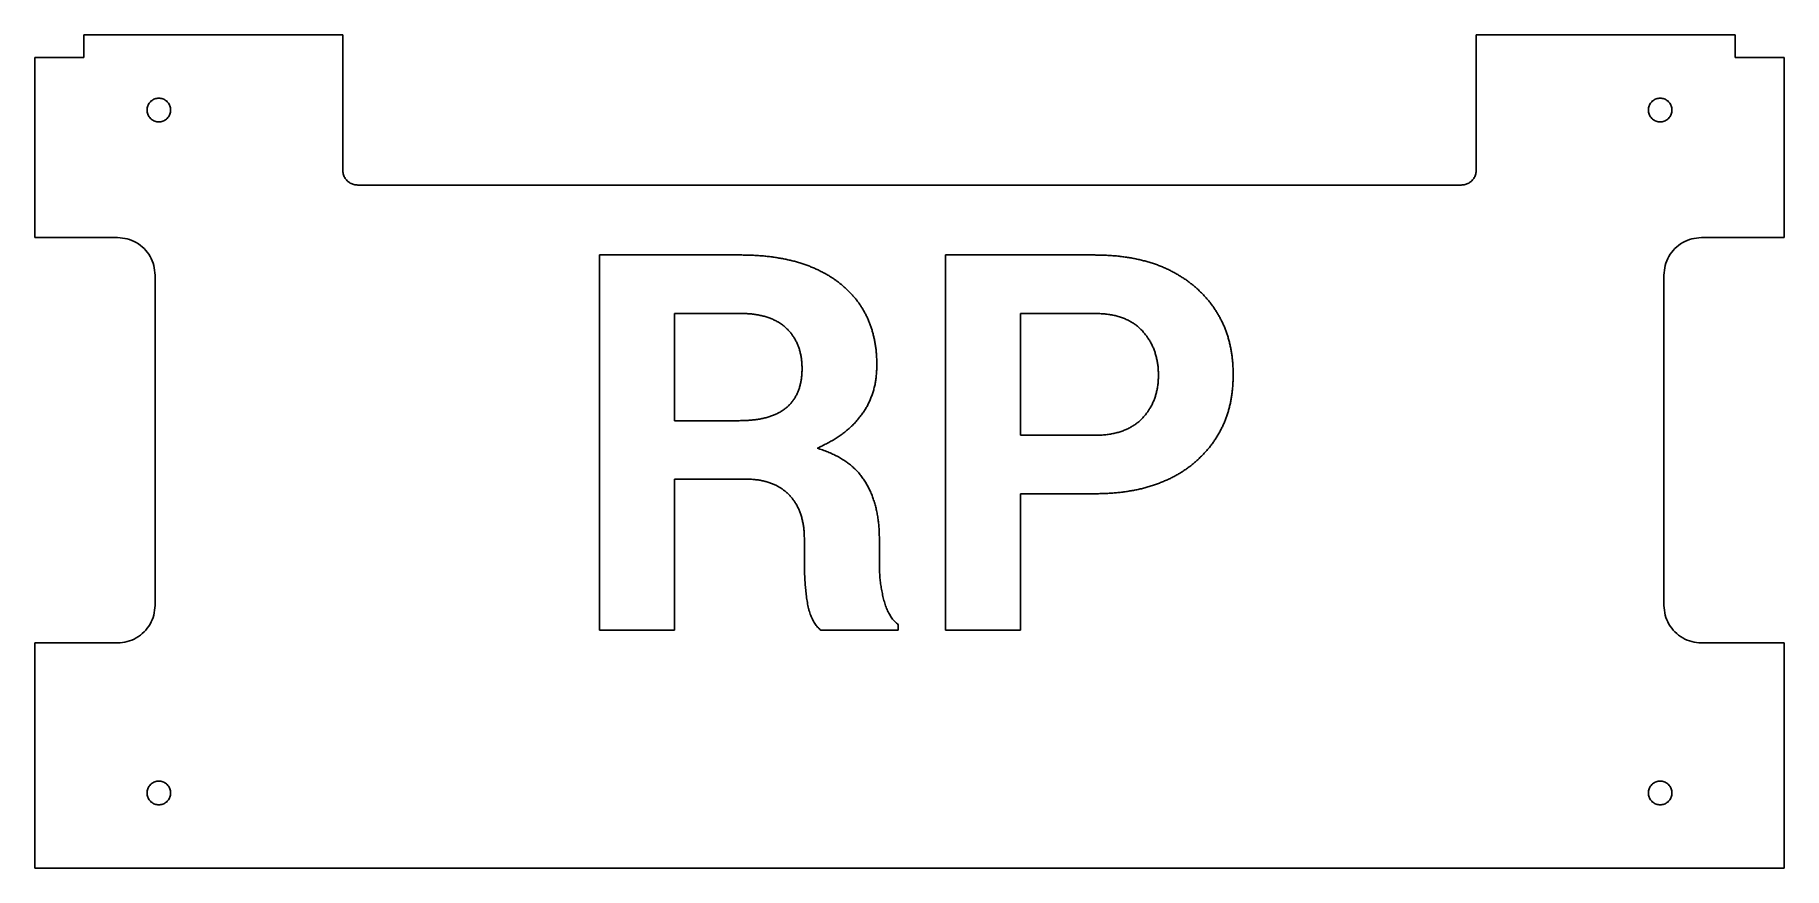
# Model space of a CAD drawing. Extents: x -116 to 116, y -56 to 56.
import ezdxf

# ---------------------------------------------------------------- set-up
doc = ezdxf.new("R2010")
doc.units = 0
doc.layers.get('0').update_dxf_attribs({"linetype": 'CONTINUOUS'})

msp = doc.modelspace()

# ---------------------------------------------------------------- linework, layer by layer
at = {"color": 7}
for p, q in [((-75.5, 55.5), (-110, 55.5)), ((-110, 52.5), (-110, 55.5)), ((-75.5, 55.5), (-75.5, 37.5)), ((110, 55.5), (75.5, 55.5)), ((75.5, 37.5), (75.5, 55.5)), ((110, 55.5), (110, 52.5)), ((-116.5, 52.5), (-110, 52.5)), ((-116.5, 52.5), (-116.5, 28.5)), ((110, 52.5), (116.5, 52.5)), ((116.5, 28.5), (116.5, 52.5)), ((-98.425, 45.5), (-98.425, 45.5)), ((101.575, 45.5), (101.575, 45.5)), ((-73.5, 35.5), (73.5, 35.5)), ((-105.5, 28.5), (-116.5, 28.5)), ((116.5, 28.5), (105.5, 28.5)), ((-41.300489, -23.814367), (-41.300489, 26.185633)), ((-41.300489, 26.185633), (-22.499759, 26.185633)), ((4.803407, -23.814367), (4.803407, 26.185633)), ((4.803407, 26.185633), (24.669478, 26.185633)), ((-100.5, -20.5), (-100.5, 23.5)), ((100.5, 23.5), (100.5, -20.5)), ((-22.499759, 18.393425), (-31.296431, 18.393425)), ((-31.296431, 18.393425), (-31.296431, 4.10771)), ((24.669478, 18.393425), (14.807465, 18.393425)), ((14.807465, 18.393425), (14.807465, 2.159659)), ((-31.296431, 4.10771), (-22.672243, 4.10771)), ((14.807465, 2.159659), (24.669478, 2.159659)), ((-21.779386, -3.684497), (-31.296431, -3.684497)), ((-31.296431, -3.684497), (-31.296431, -23.814367)), ((24.669478, -5.632549), (14.807465, -5.632549)), ((14.807465, -5.632549), (14.807465, -23.814367)), ((-14.00747, -15.200325), (-14.00747, -11.639043)), ((-4.013558, -11.56802), (-4.013558, -15.271348)), ((-1.50747, -23.083848), (-1.50747, -23.814367)), ((-116.5, -25.5), (-105.5, -25.5)), ((-116.5, -25.5), (-116.5, -55.5)), ((-31.296431, -23.814367), (-41.300489, -23.814367)), ((-1.50747, -23.814367), (-11.815912, -23.814367)), ((14.807465, -23.814367), (4.803407, -23.814367)), ((105.5, -25.5), (116.5, -25.5)), ((116.5, -55.5), (116.5, -25.5)), ((-98.425, -45.5), (-98.425, -45.5)), ((101.575, -45.5), (101.575, -45.5)), ((-116.5, -55.5), (116.5, -55.5))]:
    msp.add_line(p, q, dxfattribs=at)
for points, knots in [([(-98.425, 45.5), (-98.44375, 45.684199), (-98.480983, 46.049958), (-98.770835, 46.533382), (-99.195354, 46.892813), (-99.721109, 47.08345), (-100.279011, 47.08345), (-100.804033, 46.892813), (-101.231481, 46.533382), (-101.510451, 46.049958), (-101.607507, 45.5), (-101.510451, 44.950042), (-101.231481, 44.466618), (-100.804033, 44.107187), (-100.279011, 43.91655), (-99.721109, 43.91655), (-99.195354, 44.107187), (-98.770835, 44.466618), (-98.480983, 44.950042), (-98.44375, 45.315801), (-98.425, 45.5)], [0, 0, 0, 0, 0.549766, 1.091661, 1.641427, 2.191194, 2.733088, 3.282855, 3.832621, 4.374516, 4.924282, 5.474049, 6.015943, 6.56571, 7.115476, 7.65737, 8.207137, 8.756903, 9.298798, 9.848564, 9.848564, 9.848564, 9.848564]), ([(101.575, 45.5), (101.55625, 45.684199), (101.519017, 46.049958), (101.229165, 46.533382), (100.804646, 46.892813), (100.278891, 47.08345), (99.720989, 47.08345), (99.195967, 46.892813), (98.768519, 46.533382), (98.489549, 46.049958), (98.392493, 45.5), (98.489549, 44.950042), (98.768519, 44.466618), (99.195967, 44.107187), (99.720989, 43.91655), (100.278891, 43.91655), (100.804646, 44.107187), (101.229165, 44.466618), (101.519017, 44.950042), (101.55625, 45.315801), (101.575, 45.5)], [0, 0, 0, 0, 0.549766, 1.091661, 1.641427, 2.191194, 2.733088, 3.282855, 3.832621, 4.374516, 4.924282, 5.474049, 6.015943, 6.56571, 7.115476, 7.65737, 8.207137, 8.756903, 9.298798, 9.848564, 9.848564, 9.848564, 9.848564]), ([(-75.5, 37.5), (-75.486667, 37.324974), (-75.460113, 36.976369), (-75.250262, 36.488687), (-74.930996, 36.069004), (-74.511313, 35.749738), (-74.023631, 35.539887), (-73.675027, 35.513333), (-73.5, 35.5)], [0, 0, 0, 0, 0.52355, 1.042767, 1.566317, 2.089866, 2.609084, 3.132633, 3.132633, 3.132633, 3.132633]), ([(73.5, 35.5), (73.675027, 35.513333), (74.023631, 35.539887), (74.511313, 35.749738), (74.930996, 36.069004), (75.250262, 36.488687), (75.460113, 36.976369), (75.486667, 37.324974), (75.5, 37.5)], [0, 0, 0, 0, 0.52355, 1.042767, 1.566317, 2.089866, 2.609084, 3.132633, 3.132633, 3.132633, 3.132633]), ([(-100.5, 23.5), (-100.533331, 23.937566), (-100.599718, 24.809078), (-101.124344, 26.028283), (-101.92251, 27.07749), (-102.971717, 27.875656), (-104.190922, 28.400282), (-105.062434, 28.466669), (-105.5, 28.5)], [0, 0, 0, 0, 1.308874, 2.606917, 3.915792, 5.224666, 6.522709, 7.831584, 7.831584, 7.831584, 7.831584]), ([(105.5, 28.5), (105.062434, 28.466669), (104.190922, 28.400282), (102.971717, 27.875656), (101.92251, 27.07749), (101.124344, 26.028283), (100.599718, 24.809078), (100.533331, 23.937566), (100.5, 23.5)], [0, 0, 0, 0, 1.308874, 2.606917, 3.915792, 5.224666, 6.522709, 7.831584, 7.831584, 7.831584, 7.831584]), ([(-22.499759, 26.185633), (-22.269655, 26.181921), (-21.809491, 26.174499), (-21.119414, 26.15726), (-20.441293, 26.128298), (-19.775621, 26.082577), (-19.122711, 26.021514), (-18.48195, 25.945934), (-17.853614, 25.857062), (-17.237911, 25.755644), (-16.635285, 25.642104), (-16.045918, 25.517213), (-15.470479, 25.379624), (-14.907983, 25.227272), (-14.359314, 25.059063), (-13.824701, 24.876285), (-13.302326, 24.678962), (-12.792438, 24.468058), (-12.295106, 24.244636), (-11.809472, 24.008963), (-11.335623, 23.761957), (-10.874832, 23.502373), (-10.426872, 23.227821), (-9.993326, 22.937166), (-9.57397, 22.63215), (-9.169322, 22.314798), (-8.778983, 21.986728), (-8.403247, 21.648443), (-8.042255, 21.300016), (-7.696336, 20.941989), (-7.367191, 20.573763), (-7.055696, 20.193413), (-6.763893, 19.800517), (-6.490497, 19.397184), (-6.232783, 18.982892), (-5.989653, 18.559226), (-5.762417, 18.126245), (-5.551178, 17.681524), (-5.357685, 17.225079), (-5.182023, 16.757843), (-5.02367, 16.279631), (-4.882818, 15.791214), (-4.758499, 15.293541), (-4.648886, 14.78527), (-4.552996, 14.267171), (-4.473972, 13.739398), (-4.41451, 13.19968), (-4.3786, 12.648411), (-4.359212, 12.086686), (-4.351991, 11.711947), (-4.348379, 11.524512)], [0, 0, 0, 0, 0.690401, 1.380668, 2.070827, 2.726437, 3.382167, 4.037914, 4.661858, 5.285777, 5.909749, 6.501386, 7.092973, 7.684501, 8.249371, 8.814295, 9.3792, 9.924294, 10.469396, 11.014593, 11.543465, 12.072248, 12.600913, 13.119256, 13.637715, 14.156206, 14.661685, 15.167122, 15.672653, 16.166525, 16.660311, 17.153912, 17.640871, 18.128007, 18.615284, 19.104267, 19.593107, 20.081877, 20.580871, 21.079946, 21.578966, 22.091728, 22.604541, 23.117562, 23.651369, 24.184971, 24.718183, 25.279817, 25.841834, 26.404238, 26.404238, 26.404238, 26.404238]), ([(24.669478, 26.185633), (24.901854, 26.180959), (25.366561, 26.171614), (26.063428, 26.151159), (26.748451, 26.118367), (27.421061, 26.067907), (28.080825, 26.000461), (28.727437, 25.916233), (29.360427, 25.815917), (29.979542, 25.700807), (30.587855, 25.571009), (31.185126, 25.427448), (31.770695, 25.26925), (32.343486, 25.095407), (32.902687, 24.905344), (33.447677, 24.699335), (33.979462, 24.476559), (34.497297, 24.237165), (35.001295, 23.982965), (35.494533, 23.713752), (35.977048, 23.430841), (36.447787, 23.133623), (36.905625, 22.821406), (37.349396, 22.493725), (37.77903, 22.151719), (38.194209, 21.796543), (38.594937, 21.429262), (38.980815, 21.050342), (39.350573, 20.660976), (39.703897, 20.261794), (40.039547, 19.852734), (40.356994, 19.432467), (40.654774, 19.000973), (40.934681, 18.560401), (41.19921, 18.1114), (41.450116, 17.655719), (41.68484, 17.192677), (41.90246, 16.717896), (42.0997, 16.230769), (42.27797, 15.732839), (42.439138, 15.225111), (42.584779, 14.70886), (42.71369, 14.184409), (42.825437, 13.649283), (42.918404, 13.103802), (42.99245, 12.548747), (43.04791, 11.984017), (43.084591, 11.410284), (43.108281, 10.828342), (43.119587, 10.440201), (43.125241, 10.246103)], [0, 0, 0, 0, 0.697268, 1.394401, 2.091443, 2.754492, 3.41765, 4.080807, 4.710453, 5.340089, 5.969762, 6.576262, 7.182725, 7.789186, 8.371719, 8.954256, 9.536721, 10.101023, 10.665384, 11.229831, 11.786521, 12.343126, 12.899659, 13.448629, 13.997669, 14.546723, 15.087418, 15.628093, 16.168846, 16.69797, 17.227019, 17.75588, 18.277548, 18.79939, 19.321453, 19.840698, 20.359721, 20.878517, 21.407055, 21.935837, 22.464766, 23.004836, 23.544753, 24.084629, 24.64449, 25.204406, 25.764199, 26.346484, 26.92886, 27.511398, 27.511398, 27.511398, 27.511398]), ([(-14.311853, 11.047646), (-14.313418, 11.139067), (-14.316548, 11.321864), (-14.324876, 11.595922), (-14.340259, 11.865808), (-14.365793, 12.131102), (-14.400057, 12.391605), (-14.441816, 12.646594), (-14.489776, 12.895988), (-14.54377, 13.139627), (-14.604244, 13.379103), (-14.671159, 13.614213), (-14.745131, 13.844492), (-14.827259, 14.070508), (-14.918196, 14.29164), (-15.016764, 14.508031), (-15.122108, 14.720267), (-15.233186, 14.928551), (-15.351021, 15.131982), (-15.476956, 15.33009), (-15.611958, 15.52178), (-15.754641, 15.707522), (-15.904487, 15.888811), (-16.060353, 16.066177), (-16.22257, 16.238963), (-16.391497, 16.406592), (-16.567453, 16.568354), (-16.75024, 16.724009), (-16.939843, 16.87353), (-17.136031, 17.016602), (-17.338941, 17.152289), (-17.549116, 17.279963), (-17.766697, 17.398507), (-17.990506, 17.509264), (-18.221274, 17.614672), (-18.458044, 17.716184), (-18.701367, 17.811766), (-18.952797, 17.899779), (-19.212846, 17.977649), (-19.480526, 18.047291), (-19.754126, 18.110981), (-20.032814, 18.17127), (-20.316832, 18.226234), (-20.608823, 18.274368), (-20.90899, 18.313171), (-21.216952, 18.343013), (-21.530805, 18.364581), (-21.850225, 18.378615), (-22.174966, 18.387391), (-22.391492, 18.391413), (-22.499759, 18.393425)], [0, 0, 0, 0, 0.274303, 0.54847, 0.822511, 1.085107, 1.347837, 1.610611, 1.860149, 2.109637, 2.359156, 2.601023, 2.842861, 3.084609, 3.322247, 3.559971, 3.797809, 4.032966, 4.268011, 4.502923, 4.736965, 4.97114, 5.205409, 5.442447, 5.679389, 5.916275, 6.156233, 6.396254, 6.636348, 6.880465, 7.124514, 7.368427, 7.617948, 7.867603, 8.117421, 8.378972, 8.640354, 8.901543, 9.177899, 9.454466, 9.731191, 10.020592, 10.309828, 10.598966, 10.90824, 11.217635, 11.527045, 11.85191, 12.176745, 12.5016, 12.5016, 12.5016, 12.5016]), ([(33.161767, 10.175081), (33.160128, 10.272121), (33.15685, 10.466167), (33.148448, 10.757123), (33.133273, 11.043919), (33.108333, 11.326179), (33.07438, 11.603643), (33.031824, 11.876768), (32.98127, 12.145311), (32.923536, 12.40917), (32.858896, 12.669805), (32.787953, 12.927175), (32.710387, 13.181009), (32.626301, 13.429605), (32.535589, 13.672666), (32.437854, 13.909725), (32.330997, 14.143749), (32.214252, 14.373972), (32.088595, 14.600463), (31.955622, 14.822397), (31.81636, 15.040059), (31.670897, 15.253242), (31.518848, 15.462374), (31.360246, 15.667206), (31.194693, 15.867081), (31.02133, 16.061867), (30.839739, 16.250737), (30.650155, 16.433442), (30.453791, 16.608961), (30.251044, 16.777135), (30.04153, 16.936733), (29.823587, 17.087375), (29.5968, 17.227453), (29.362692, 17.358433), (29.121456, 17.482689), (28.874328, 17.601869), (28.620826, 17.714234), (28.360383, 17.818147), (28.092603, 17.911611), (27.818251, 17.995483), (27.535678, 18.071546), (27.245475, 18.140606), (26.947739, 18.201683), (26.642989, 18.25396), (26.331346, 18.296417), (26.013232, 18.329626), (25.686984, 18.354657), (25.352898, 18.372109), (25.011232, 18.384202), (24.7834, 18.390351), (24.669478, 18.393425)], [0, 0, 0, 0, 0.291162, 0.582219, 0.873193, 1.15261, 1.432122, 1.711646, 1.981722, 2.251778, 2.52184, 2.78722, 3.052593, 3.317993, 3.574393, 3.83077, 4.087082, 4.345987, 4.604957, 4.863962, 5.122026, 5.38005, 5.638093, 5.897601, 6.157096, 6.416544, 6.679704, 6.942918, 7.206233, 7.469649, 7.732972, 7.996117, 8.264135, 8.532329, 8.800694, 9.078093, 9.355316, 9.632393, 9.919077, 10.20592, 10.492863, 10.796836, 11.100705, 11.404515, 11.724269, 12.044088, 12.363908, 12.705778, 13.047636, 13.389524, 13.389524, 13.389524, 13.389524]), ([(-22.672243, 4.10771), (-22.559446, 4.109749), (-22.333877, 4.113824), (-21.995612, 4.122626), (-21.663981, 4.136536), (-21.339169, 4.157713), (-21.021221, 4.185061), (-20.709825, 4.217781), (-20.405028, 4.254933), (-20.107179, 4.297992), (-19.818185, 4.348211), (-19.538459, 4.406497), (-19.267884, 4.471167), (-19.003887, 4.541656), (-18.746366, 4.616757), (-18.495777, 4.69732), (-18.25163, 4.784646), (-18.014473, 4.87943), (-17.78437, 4.980996), (-17.56201, 5.088616), (-17.347413, 5.201593), (-17.140837, 5.319805), (-16.94181, 5.443818), (-16.75066, 5.57351), (-16.567716, 5.708693), (-16.391339, 5.851023), (-16.222129, 6.000562), (-16.059874, 6.156486), (-15.904117, 6.318301), (-15.75462, 6.485294), (-15.61215, 6.657674), (-15.477263, 6.835974), (-15.350844, 7.020343), (-15.232622, 7.210067), (-15.120945, 7.406864), (-15.015824, 7.610291), (-14.917699, 7.820155), (-14.827411, 8.034865), (-14.745204, 8.254152), (-14.670952, 8.477587), (-14.603472, 8.708051), (-14.543006, 8.945307), (-14.489311, 9.189028), (-14.441889, 9.438558), (-14.400282, 9.693591), (-14.365934, 9.954078), (-14.340132, 10.22046), (-14.324626, 10.492584), (-14.316361, 10.770029), (-14.313356, 10.95509), (-14.311853, 11.047646)], [0, 0, 0, 0, 0.338444, 0.676818, 1.015117, 1.33414, 1.653239, 1.972423, 2.273424, 2.574344, 2.875165, 3.153243, 3.431405, 3.709646, 3.972899, 4.236075, 4.499194, 4.750618, 5.002097, 5.253602, 5.491574, 5.729517, 5.967469, 6.194901, 6.422324, 6.64969, 6.874601, 7.099566, 7.3246, 7.548241, 7.771813, 7.995316, 8.218733, 8.442221, 8.665746, 8.897386, 9.128988, 9.360577, 9.595972, 9.83138, 10.066764, 10.316245, 10.565751, 10.815342, 11.078144, 11.340864, 11.603432, 11.880834, 12.158385, 12.436088, 12.436088, 12.436088, 12.436088]), ([(-4.348379, 11.524512), (-4.355005, 11.317484), (-4.368246, 10.903734), (-4.401903, 10.284069), (-4.462233, 9.677043), (-4.560553, 9.0853), (-4.690849, 8.509838), (-4.849572, 7.947494), (-5.03229, 7.398983), (-5.240702, 6.866588), (-5.478926, 6.348148), (-5.74913, 5.846688), (-6.048144, 5.36282), (-6.375038, 4.894147), (-6.727548, 4.441328), (-7.103946, 4.004985), (-7.506711, 3.580876), (-7.935032, 3.169906), (-8.388785, 2.773841), (-8.870053, 2.391911), (-9.378946, 2.026442), (-9.914335, 1.678487), (-10.476945, 1.346872), (-11.065995, 1.032622), (-11.677147, 0.729259), (-12.087537, 0.532982), (-12.292778, 0.434821)], [0, 0, 0, 0, 0.621396, 1.241874, 1.861449, 2.450377, 3.040231, 3.630655, 4.202621, 4.774015, 5.34501, 5.913194, 6.481784, 7.050495, 7.626612, 8.202585, 8.778569, 9.380635, 9.982706, 10.584792, 11.223169, 11.861558, 12.499729, 13.181762, 13.863973, 14.546492, 14.546492, 14.546492, 14.546492]), ([(43.125241, 10.246103), (43.119603, 10.052), (43.108328, 9.663852), (43.084654, 9.081908), (43.047927, 8.508193), (42.99233, 7.943497), (42.918208, 7.388457), (42.825372, 6.842926), (42.714104, 6.307657), (42.585464, 5.783122), (42.439649, 5.268059), (42.277478, 4.762942), (42.098651, 4.268618), (41.901301, 3.782706), (41.68477, 3.30633), (41.450686, 2.839571), (41.200492, 2.382312), (40.935703, 1.93451), (40.655455, 1.497493), (40.356908, 1.069854), (40.038911, 0.653373), (39.703152, 0.24782), (39.349832, -0.148996), (38.980327, -0.537369), (38.59459, -0.916408), (38.194215, -1.284052), (37.77934, -1.639575), (37.34978, -1.9817), (36.906175, -2.308681), (36.448527, -2.61917), (35.977873, -2.913236), (35.495046, -3.191214), (35.000949, -3.453244), (34.496526, -3.699769), (33.978261, -3.933403), (33.446772, -4.154251), (32.90209, -4.360919), (32.343493, -4.552574), (31.771065, -4.72759), (31.185526, -4.886037), (30.588132, -5.028332), (29.979524, -5.15476), (29.360279, -5.265759), (28.727166, -5.362744), (28.080629, -5.446016), (27.420944, -5.51398), (26.748452, -5.565402), (26.063476, -5.598524), (25.366602, -5.618866), (24.901872, -5.627988), (24.669478, -5.632549)], [0, 0, 0, 0, 0.582554, 1.164933, 1.7472, 2.306961, 2.866864, 3.426761, 3.966709, 4.506653, 5.046658, 5.572292, 6.097863, 6.623316, 7.145242, 7.667282, 8.189461, 8.708634, 9.227671, 9.746561, 10.272812, 10.799216, 11.325706, 11.866458, 12.407121, 12.947794, 13.49684, 14.045887, 14.594892, 15.149708, 15.704569, 16.259422, 16.82075, 17.382079, 17.943457, 18.525977, 19.108452, 19.690881, 20.297343, 20.903862, 21.51038, 22.139397, 22.768413, 23.397504, 24.060709, 24.723843, 25.386817, 26.083813, 26.780957, 27.47827, 27.47827, 27.47827, 27.47827]), ([(24.669478, 2.159659), (24.782344, 2.160763), (25.008008, 2.162972), (25.346339, 2.170837), (25.677063, 2.187459), (25.999717, 2.216386), (26.314251, 2.254602), (26.622237, 2.299899), (26.923764, 2.349904), (27.218328, 2.406357), (27.50767, 2.471553), (27.791108, 2.547097), (28.068533, 2.631947), (28.337037, 2.724327), (28.596654, 2.822984), (28.847165, 2.927649), (29.092406, 3.040202), (29.331965, 3.160797), (29.565543, 3.2893), (29.792871, 3.425699), (30.013584, 3.569825), (30.227049, 3.721854), (30.432845, 3.882246), (30.630234, 4.051136), (30.819507, 4.227444), (31.001882, 4.411135), (31.177623, 4.601387), (31.346711, 4.797759), (31.507686, 4.99799), (31.660807, 5.201536), (31.806246, 5.40798), (31.945409, 5.618961), (32.07826, 5.834209), (32.203869, 6.053954), (32.3219, 6.279571), (32.431169, 6.511266), (32.532232, 6.748357), (32.624993, 6.988141), (32.710328, 7.229957), (32.788174, 7.473566), (32.85965, 7.722931), (32.924262, 7.977975), (32.981712, 8.238532), (33.031762, 8.503817), (33.074178, 8.773601), (33.108209, 9.047671), (33.133194, 9.325405), (33.148356, 9.606557), (33.156781, 9.89075), (33.160105, 10.080291), (33.161767, 10.175081)], [0, 0, 0, 0, 0.338613, 0.677022, 1.01521, 1.331824, 1.648648, 1.965631, 2.265653, 2.565524, 2.865283, 3.15524, 3.44531, 3.735436, 4.006933, 4.278369, 4.549773, 4.816268, 5.082796, 5.349365, 5.611406, 5.873408, 6.135344, 6.393889, 6.652496, 6.911135, 7.170255, 7.429336, 7.688396, 7.94086, 8.193339, 8.445866, 8.698979, 8.952047, 9.205043, 9.462654, 9.720342, 9.978078, 10.233828, 10.489525, 10.745196, 11.01193, 11.278697, 11.545513, 11.821705, 12.097853, 12.37389, 12.658092, 12.942392, 13.226803, 13.226803, 13.226803, 13.226803]), ([(-12.292778, 0.434821), (-12.173684, 0.397395), (-11.935543, 0.322556), (-11.579702, 0.206216), (-11.232375, 0.083734), (-10.894985, -0.048197), (-10.567071, -0.187533), (-10.247092, -0.333139), (-9.93458, -0.483371), (-9.629911, -0.638609), (-9.333775, -0.799196), (-9.046535, -0.965341), (-8.768769, -1.137432), (-8.499948, -1.316807), (-8.240781, -1.503817), (-7.990692, -1.697081), (-7.748269, -1.896195), (-7.512968, -2.100043), (-7.285773, -2.309325), (-7.067069, -2.525435), (-6.857988, -2.748962), (-6.658434, -2.979209), (-6.468178, -3.215791), (-6.287146, -3.458094), (-6.114868, -3.705312), (-5.949652, -3.958614), (-5.791144, -4.217463), (-5.639117, -4.481478), (-5.493413, -4.750035), (-5.353746, -5.022755), (-5.221282, -5.299959), (-5.096684, -5.583079), (-4.981356, -5.872397), (-4.873951, -6.167054), (-4.772471, -6.467621), (-4.675473, -6.77341), (-4.583831, -7.084541), (-4.498575, -7.400251), (-4.420584, -7.720622), (-4.349737, -8.045429), (-4.285711, -8.374924), (-4.228397, -8.7089), (-4.177792, -9.0472), (-4.133572, -9.391254), (-4.095819, -9.74093), (-4.065212, -10.096116), (-4.042273, -10.4571), (-4.027782, -10.823751), (-4.019153, -11.19584), (-4.015423, -11.443953), (-4.013558, -11.56802)], [0, 0, 0, 0, 0.374508, 0.748869, 1.123084, 1.479209, 1.835482, 2.191823, 2.533769, 2.875644, 3.217537, 3.544273, 3.870997, 4.197641, 4.513576, 4.829582, 5.145675, 5.454594, 5.763428, 6.072197, 6.376768, 6.681407, 6.986054, 7.287343, 7.588616, 7.889876, 8.194471, 8.499077, 8.803741, 9.110993, 9.41819, 9.725292, 10.038789, 10.352382, 10.666048, 10.990432, 11.314739, 11.63901, 11.971394, 12.303819, 12.636251, 12.978286, 13.320314, 13.662364, 14.018872, 14.375359, 14.731785, 15.103907, 15.476085, 15.848329, 15.848329, 15.848329, 15.848329]), ([(-14.00747, -11.639043), (-14.008947, -11.53747), (-14.0119, -11.334377), (-14.020138, -11.029885), (-14.0358, -10.729651), (-14.062184, -10.434074), (-14.096927, -10.143224), (-14.137697, -9.859009), (-14.182319, -9.581317), (-14.232191, -9.310499), (-14.28921, -9.04479), (-14.354614, -8.784716), (-14.428667, -8.530753), (-14.511753, -8.283596), (-14.604024, -8.043779), (-14.703042, -7.810688), (-14.80759, -7.581775), (-14.915725, -7.356376), (-15.029607, -7.135801), (-15.151349, -6.92149), (-15.282792, -6.714977), (-15.422173, -6.515695), (-15.568777, -6.321945), (-15.721199, -6.13314), (-15.879918, -5.950084), (-16.045548, -5.773447), (-16.218518, -5.6041), (-16.398103, -5.441863), (-16.583766, -5.286411), (-16.774868, -5.137538), (-16.971156, -4.995418), (-17.173185, -4.859659), (-17.380782, -4.730509), (-17.593915, -4.608523), (-17.812906, -4.494023), (-18.037687, -4.387683), (-18.267884, -4.289638), (-18.504097, -4.199552), (-18.746026, -4.117678), (-18.993177, -4.043641), (-19.24623, -3.976565), (-19.504833, -3.916073), (-19.768777, -3.86216), (-20.039611, -3.814313), (-20.317154, -3.772614), (-20.60133, -3.738382), (-20.890273, -3.712935), (-21.183795, -3.69759), (-21.481517, -3.689245), (-21.680082, -3.68608), (-21.779386, -3.684497)], [0, 0, 0, 0, 0.304748, 0.609341, 0.913768, 1.206508, 1.499415, 1.792422, 2.067826, 2.343133, 2.618443, 2.882956, 3.147474, 3.411865, 3.664952, 3.918143, 4.171504, 4.419869, 4.668068, 4.916075, 5.159025, 5.402169, 5.645441, 5.887785, 6.129996, 6.372125, 6.614012, 6.855984, 7.09799, 7.3403, 7.582574, 7.824851, 8.070372, 8.315891, 8.561399, 8.811537, 9.06169, 9.311833, 9.56978, 9.827737, 10.085694, 10.355036, 10.624377, 10.893772, 11.180033, 11.466244, 11.752332, 12.05004, 12.347863, 12.645809, 12.645809, 12.645809, 12.645809]), ([(-11.815912, -23.814367), (-11.889734, -23.745493), (-12.037087, -23.608017), (-12.250699, -23.394914), (-12.453815, -23.162701), (-12.635483, -22.904074), (-12.798388, -22.624091), (-12.94996, -22.322205), (-13.094133, -22.002302), (-13.227002, -21.663958), (-13.346026, -21.304988), (-13.446289, -20.924505), (-13.530938, -20.524373), (-13.628381, -19.977023), (-13.734755, -19.282621), (-13.836096, -18.440042), (-13.909012, -17.611487), (-13.955598, -16.797585), (-13.985473, -15.999182), (-14.000137, -15.466644), (-14.00747, -15.200325)], [0, 0, 0, 0, 0.302878, 0.604562, 0.904893, 1.227135, 1.551014, 1.87587, 2.240148, 2.60334, 2.96588, 3.374077, 3.783036, 4.192528, 5.041824, 5.890168, 6.738053, 7.536648, 8.335606, 9.134864, 9.134864, 9.134864, 9.134864]), ([(-4.013558, -15.271348), (-4.010237, -15.389767), (-4.003596, -15.626598), (-3.991257, -15.981773), (-3.973976, -16.340593), (-3.949112, -16.702836), (-3.91566, -17.068233), (-3.872755, -17.436029), (-3.819343, -17.805847), (-3.757351, -18.177754), (-3.688869, -18.552053), (-3.615992, -18.929043), (-3.53607, -19.308177), (-3.448152, -19.681585), (-3.35021, -20.048497), (-3.239942, -20.407735), (-3.117594, -20.750551), (-2.98256, -21.07589), (-2.836956, -21.384006), (-2.681114, -21.676607), (-2.51691, -21.953615), (-2.342568, -22.212472), (-2.152757, -22.454423), (-1.945823, -22.675935), (-1.729645, -22.88278), (-1.581591, -23.016769), (-1.50747, -23.083848)], [0, 0, 0, 0, 0.355397, 0.710772, 1.066151, 1.433054, 1.799967, 2.166825, 2.543792, 2.920812, 3.297874, 3.685304, 4.072691, 4.460194, 4.836025, 5.211765, 5.587227, 5.927546, 6.2681, 6.609195, 6.921731, 7.233768, 7.544849, 7.843183, 8.142325, 8.442221, 8.442221, 8.442221, 8.442221]), ([(-105.5, -25.5), (-105.062434, -25.466669), (-104.190922, -25.400282), (-102.971717, -24.875656), (-101.92251, -24.07749), (-101.124344, -23.028283), (-100.599718, -21.809078), (-100.533331, -20.937566), (-100.5, -20.5)], [0, 0, 0, 0, 1.308874, 2.606917, 3.915792, 5.224666, 6.522709, 7.831584, 7.831584, 7.831584, 7.831584]), ([(100.5, -20.5), (100.533331, -20.937566), (100.599718, -21.809078), (101.124344, -23.028283), (101.92251, -24.07749), (102.971717, -24.875656), (104.190922, -25.400282), (105.062434, -25.466669), (105.5, -25.5)], [0, 0, 0, 0, 1.308874, 2.606917, 3.915792, 5.224666, 6.522709, 7.831584, 7.831584, 7.831584, 7.831584]), ([(-98.425, -45.5), (-98.44375, -45.315801), (-98.480983, -44.950042), (-98.770835, -44.466618), (-99.195354, -44.107187), (-99.721109, -43.91655), (-100.279011, -43.91655), (-100.804033, -44.107187), (-101.231481, -44.466618), (-101.510451, -44.950042), (-101.607507, -45.5), (-101.510451, -46.049958), (-101.231481, -46.533382), (-100.804033, -46.892813), (-100.279011, -47.08345), (-99.721109, -47.08345), (-99.195354, -46.892813), (-98.770835, -46.533382), (-98.480983, -46.049958), (-98.44375, -45.684199), (-98.425, -45.5)], [0, 0, 0, 0, 0.549766, 1.091661, 1.641427, 2.191194, 2.733088, 3.282855, 3.832621, 4.374516, 4.924282, 5.474049, 6.015943, 6.56571, 7.115476, 7.65737, 8.207137, 8.756903, 9.298798, 9.848564, 9.848564, 9.848564, 9.848564]), ([(101.575, -45.5), (101.55625, -45.315801), (101.519017, -44.950042), (101.229165, -44.466618), (100.804646, -44.107187), (100.278891, -43.91655), (99.720989, -43.91655), (99.195967, -44.107187), (98.768519, -44.466618), (98.489549, -44.950042), (98.392493, -45.5), (98.489549, -46.049958), (98.768519, -46.533382), (99.195967, -46.892813), (99.720989, -47.08345), (100.278891, -47.08345), (100.804646, -46.892813), (101.229165, -46.533382), (101.519017, -46.049958), (101.55625, -45.684199), (101.575, -45.5)], [0, 0, 0, 0, 0.549766, 1.091661, 1.641427, 2.191194, 2.733088, 3.282855, 3.832621, 4.374516, 4.924282, 5.474049, 6.015943, 6.56571, 7.115476, 7.65737, 8.207137, 8.756903, 9.298798, 9.848564, 9.848564, 9.848564, 9.848564])]:
    msp.add_open_spline(points, degree=3, knots=knots, dxfattribs=at)

doc.saveas('drawing.dxf')
